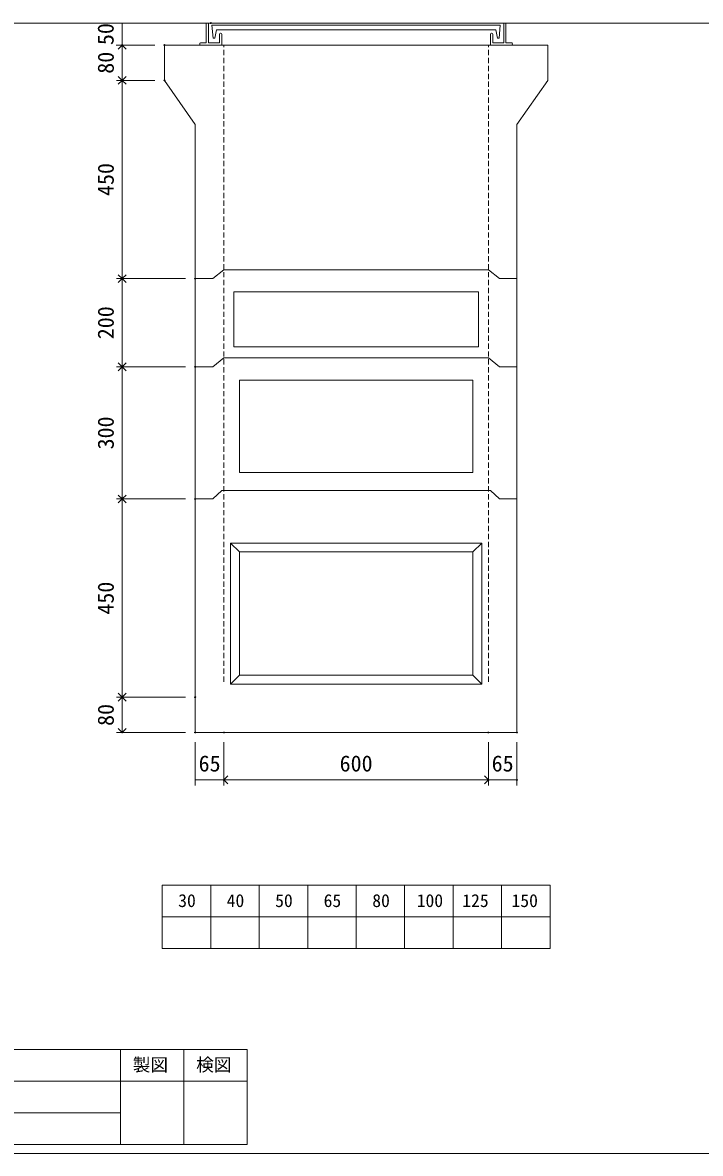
# Model space of a CAD drawing. Units: millimetres, scale not verified. Extents: x -4890 to 4890, y -2296 to 2296.
# Drawn here: x 308 to 1847, y -1979 to 587 of the extents above; entities that cross this region are included whole.
import ezdxf
from ezdxf.enums import TextEntityAlignment as Align

# ---------------------------------------------------------------- set-up
doc = ezdxf.new("R2010")
doc.units = ezdxf.units.MM
doc.header["$LTSCALE"] = 10
doc.header["$PDMODE"] = 32
doc.header["$PDSIZE"] = 2
for name, pattern in [('DASHED1', [1.8, 1.2, -0.6]), ('USER2', [50.8, 31.75, -6.35, 6.35, -6.35]), ('USER5', [3.185, 0.01, -3.175])]:
    doc.linetypes.add(name, pattern=pattern)
for name, color, linetype, lineweight in [('0-0_0', 6, 'USER2', 18), ('0-2_waku', 7, 'Continuous', 18), ('0-3_gaikei', 7, 'Continuous', 18), ('0-4_kakure', 7, 'USER5', 18), ('0-5_sunpou', 7, 'Continuous', 5), ('0-9_uchigawa', 6, 'Continuous', 18), ('0-B_futa', 3, 'Continuous', 18), ('0-C_GL', 4, 'Continuous', 18), ('0-E_文字１', 7, 'Continuous', 18)]:
    doc.layers.add(name, color=color, linetype=linetype, lineweight=lineweight)
doc.layers.add('0-1_Defpoints', color=7, linetype='Continuous')
doc.styles.add('ＭＳ ゴシック', font='')
doc.styles.get('ＭＳ ゴシック').set_extended_font_data('MS Gothic')

# ---------------------------------------------------------------- blocks, each defined once
blk = doc.blocks.new('D81')
at = {"layer": '0-1_Defpoints'}
for p in [(2147.33, 1184.36), (2212.33, 1184.36), (2212.33, 1076.89)]:
    blk.add_point(p, dxfattribs=at)
at = {"layer": '0-5_sunpou'}
for p, q in [((2147.33, 1162.36), (2147.33, 1063.89)), ((2212.33, 1162.36), (2212.33, 1063.89)), ((2147.33, 1076.89), (2212.33, 1076.89))]:
    blk.add_line(p, q, dxfattribs=at)
at = {"layer": '0-5_sunpou', "style": 'ＭＳ ゴシック'}
blk.add_text('65', height=36.66, dxfattribs=at).set_placement((2154.83, 1084.89), align=Align.BOTTOM_LEFT)
blk = doc.blocks.new('_Open90')
at = {"layer": '0-5_sunpou'}
blk.add_line((0, 0), (-1, 0), dxfattribs=at)
blk.add_lwpolyline([(-0.5, 0.5), (0, 0), (-0.5, -0.5)], dxfattribs=at)
blk = doc.blocks.new('D82')
at = {"layer": '0-1_Defpoints'}
for p in [(2212.33, 1184.36), (2812.33, 1184.36), (2812.33, 1076.89)]:
    blk.add_point(p, dxfattribs=at)
at = {"layer": '0-5_sunpou'}
for p, q in [((2212.33, 1162.36), (2212.33, 1063.89)), ((2812.33, 1162.36), (2812.33, 1063.89)), ((2230.33, 1076.89), (2794.33, 1076.89))]:
    blk.add_line(p, q, dxfattribs=at)
at = {"layer": '0-5_sunpou', "xscale": 18, "yscale": 18, "rotation": 180}
blk.add_blockref('_Open90', (2212.33, 1076.89), dxfattribs=at)
at = {"layer": '0-5_sunpou', "xscale": 18, "yscale": 18}
blk.add_blockref('_Open90', (2812.33, 1076.89), dxfattribs=at)
at = {"layer": '0-5_sunpou', "style": 'ＭＳ ゴシック'}
blk.add_text('600', height=36.66, dxfattribs=at).set_placement((2474.83, 1084.89), align=Align.BOTTOM_LEFT)
blk = doc.blocks.new('D83')
at = {"layer": '0-1_Defpoints'}
for p in [(2812.33, 1184.36), (2877.33, 1184.36), (2877.33, 1076.89)]:
    blk.add_point(p, dxfattribs=at)
at = {"layer": '0-5_sunpou'}
for p, q in [((2812.33, 1162.36), (2812.33, 1063.89)), ((2877.33, 1162.36), (2877.33, 1063.89)), ((2812.33, 1076.89), (2877.33, 1076.89))]:
    blk.add_line(p, q, dxfattribs=at)
at = {"layer": '0-5_sunpou', "style": 'ＭＳ ゴシック'}
blk.add_text('65', height=36.66, dxfattribs=at).set_placement((2819.83, 1084.89), align=Align.BOTTOM_LEFT)
blk = doc.blocks.new('D47')
at = {"layer": '0-1_Defpoints'}
for p in [(2077.33, 2744.36), (1981.3, 2664.36), (2077.33, 2664.36)]:
    blk.add_point(p, dxfattribs=at)
at = {"layer": '0-5_sunpou'}
for p, q in [((2055.33, 2744.36), (1968.3, 2744.36)), ((1981.3, 2726.36), (1981.3, 2682.36)), ((2055.33, 2664.36), (1968.3, 2664.36))]:
    blk.add_line(p, q, dxfattribs=at)
at = {"layer": '0-5_sunpou', "xscale": 18, "yscale": 18}
for p, rotation in [((1981.3, 2744.36), 90), ((1981.3, 2664.36), 270)]:
    blk.add_blockref('_Open90', p, dxfattribs=dict(at, rotation=rotation))
at = {"layer": '0-5_sunpou', "style": 'ＭＳ ゴシック'}
blk.add_text('80', height=36.66, rotation=90, dxfattribs=at).set_placement((1973.3, 2679.36), align=Align.BOTTOM_LEFT)
blk = doc.blocks.new('D48')
at = {"layer": '0-1_Defpoints'}
for p in [(2077.33, 2664.36), (1981.3, 2214.36), (2147.33, 2214.36)]:
    blk.add_point(p, dxfattribs=at)
at = {"layer": '0-5_sunpou'}
for p, q in [((2055.33, 2664.36), (1968.3, 2664.36)), ((1981.3, 2646.36), (1981.3, 2232.36)), ((2125.33, 2214.36), (1968.3, 2214.36))]:
    blk.add_line(p, q, dxfattribs=at)
at = {"layer": '0-5_sunpou', "xscale": 18, "yscale": 18}
for p, rotation in [((1981.3, 2664.36), 90), ((1981.3, 2214.36), 270)]:
    blk.add_blockref('_Open90', p, dxfattribs=dict(at, rotation=rotation))
at = {"layer": '0-5_sunpou', "style": 'ＭＳ ゴシック'}
blk.add_text('450', height=36.66, rotation=90, dxfattribs=at).set_placement((1973.3, 2401.86), align=Align.BOTTOM_LEFT)
blk = doc.blocks.new('D49')
at = {"layer": '0-1_Defpoints'}
for p in [(2147.33, 2214.36), (1981.3, 2014.36), (2147.33, 2014.36)]:
    blk.add_point(p, dxfattribs=at)
at = {"layer": '0-5_sunpou'}
for p, q in [((2125.33, 2214.36), (1968.3, 2214.36)), ((1981.3, 2196.36), (1981.3, 2032.36)), ((2125.33, 2014.36), (1968.3, 2014.36))]:
    blk.add_line(p, q, dxfattribs=at)
at = {"layer": '0-5_sunpou', "xscale": 18, "yscale": 18}
for p, rotation in [((1981.3, 2214.36), 90), ((1981.3, 2014.36), 270)]:
    blk.add_blockref('_Open90', p, dxfattribs=dict(at, rotation=rotation))
at = {"layer": '0-5_sunpou', "style": 'ＭＳ ゴシック'}
blk.add_text('200', height=36.66, rotation=90, dxfattribs=at).set_placement((1973.3, 2076.86), align=Align.BOTTOM_LEFT)
blk = doc.blocks.new('D50')
at = {"layer": '0-1_Defpoints'}
for p in [(2147.33, 2014.36), (1981.3, 1714.36), (2147.33, 1714.36)]:
    blk.add_point(p, dxfattribs=at)
at = {"layer": '0-5_sunpou'}
for p, q in [((2125.33, 2014.36), (1968.3, 2014.36)), ((1981.3, 1996.36), (1981.3, 1732.36)), ((2125.33, 1714.36), (1968.3, 1714.36))]:
    blk.add_line(p, q, dxfattribs=at)
at = {"layer": '0-5_sunpou', "xscale": 18, "yscale": 18}
for p, rotation in [((1981.3, 2014.36), 90), ((1981.3, 1714.36), 270)]:
    blk.add_blockref('_Open90', p, dxfattribs=dict(at, rotation=rotation))
at = {"layer": '0-5_sunpou', "style": 'ＭＳ ゴシック'}
blk.add_text('300', height=36.66, rotation=90, dxfattribs=at).set_placement((1973.3, 1826.86), align=Align.BOTTOM_LEFT)
blk = doc.blocks.new('D51')
at = {"layer": '0-1_Defpoints'}
for p in [(2147.33, 1714.36), (1981.3, 1264.36), (2147.33, 1264.36)]:
    blk.add_point(p, dxfattribs=at)
at = {"layer": '0-5_sunpou'}
for p, q in [((2125.33, 1714.36), (1968.3, 1714.36)), ((1981.3, 1696.36), (1981.3, 1282.36)), ((2125.33, 1264.36), (1968.3, 1264.36))]:
    blk.add_line(p, q, dxfattribs=at)
at = {"layer": '0-5_sunpou', "xscale": 18, "yscale": 18}
for p, rotation in [((1981.3, 1714.36), 90), ((1981.3, 1264.36), 270)]:
    blk.add_blockref('_Open90', p, dxfattribs=dict(at, rotation=rotation))
at = {"layer": '0-5_sunpou', "style": 'ＭＳ ゴシック'}
blk.add_text('450', height=36.66, rotation=90, dxfattribs=at).set_placement((1973.3, 1451.86), align=Align.BOTTOM_LEFT)
blk = doc.blocks.new('D52')
at = {"layer": '0-1_Defpoints'}
for p in [(2147.33, 1264.36), (1981.3, 1184.36), (2147.33, 1184.36)]:
    blk.add_point(p, dxfattribs=at)
at = {"layer": '0-5_sunpou'}
for p, q in [((2125.33, 1264.36), (1968.3, 1264.36)), ((1981.3, 1246.36), (1981.3, 1202.36)), ((2125.33, 1184.36), (1968.3, 1184.36))]:
    blk.add_line(p, q, dxfattribs=at)
at = {"layer": '0-5_sunpou', "xscale": 18, "yscale": 18}
for p, rotation in [((1981.3, 1264.36), 90), ((1981.3, 1184.36), 270)]:
    blk.add_blockref('_Open90', p, dxfattribs=dict(at, rotation=rotation))
at = {"layer": '0-5_sunpou', "style": 'ＭＳ ゴシック'}
blk.add_text('80', height=36.66, rotation=90, dxfattribs=at).set_placement((1973.3, 1199.36), align=Align.BOTTOM_LEFT)
blk = doc.blocks.new('D57')
at = {"layer": '0-1_Defpoints'}
for p in [(2182.33, 2794.36), (1981.03, 2744.36), (2077.33, 2744.36)]:
    blk.add_point(p, dxfattribs=at)
at = {"layer": '0-5_sunpou'}
for p, q in [((2160.33, 2794.36), (1968.03, 2794.36)), ((1981.03, 2794.36), (1981.03, 2744.36)), ((2055.33, 2744.36), (1968.03, 2744.36))]:
    blk.add_line(p, q, dxfattribs=at)
at = {"layer": '0-5_sunpou', "style": 'ＭＳ ゴシック'}
blk.add_text('50', height=36.66, rotation=90, dxfattribs=at).set_placement((1973.03, 2744.36), align=Align.BOTTOM_LEFT)

msp = doc.modelspace()

# ---------------------------------------------------------------- linework, layer by layer
at = {"layer": '0-0_0'}
for p, q in [((787.83, -24.04), (787.83, -149.04)), ((787.83, -24.04), (1065.33, -24.04)), ((1342.83, -24.04), (1065.33, -24.04)), ((1342.83, -24.04), (1342.83, -149.04)), ((787.83, -149.04), (1065.33, -149.04)), ((1342.83, -149.04), (1065.33, -149.04)), ((800.33, -224.04), (1065.33, -224.04)), ((800.33, -224.04), (800.33, -434.04)), ((1330.33, -224.04), (1065.33, -224.04)), ((1330.33, -224.04), (1330.33, -434.04)), ((800.33, -434.04), (1065.33, -434.04)), ((1330.33, -434.04), (1065.33, -434.04))]:
    msp.add_line(p, q, dxfattribs=at)
at = {"layer": '0-0_0', "color": 7, "linetype": 'Continuous'}
for p, q in [((740.33, -194.04), (765.33, -174.04)), ((765.33, -174.04), (1365.33, -174.04)), ((1365.33, -174.04), (1390.33, -194.04)), ((700.33, -194.04), (740.33, -194.04)), ((700.33, -194.04), (740.33, -194.04)), ((1430.33, -194.04), (1390.33, -194.04))]:
    msp.add_line(p, q, dxfattribs=at)
msp.add_lwpolyline([(1390.33, -194.04), (1430.33, -194.04), (1390.33, -194.04)], dxfattribs=at)
msp.add_lwpolyline([(1390.33, -194.04), (1430.33, -194.04), (1390.33, -194.04)], dxfattribs=at)
at = {"layer": '0-2_waku'}
for p, q in [((625.33, -1370.04), (625.33, -1514.04)), ((625.33, -1370.04), (625.33, -1514.04)), ((625.33, -1370.04), (625.33, -1514.04)), ((625.33, -1370.04), (625.33, -1514.04)), ((625.33, -1370.04), (1505.33, -1370.04)), ((735.33, -1370.04), (735.33, -1514.04)), ((845.33, -1370.04), (845.33, -1514.04)), ((845.33, -1370.04), (845.33, -1514.04)), ((955.33, -1370.04), (955.33, -1514.04)), ((1065.33, -1370.04), (1065.33, -1514.04)), ((1175.33, -1370.04), (1175.33, -1514.04)), ((1285.33, -1370.04), (1285.33, -1514.04)), ((1395.33, -1370.04), (1395.33, -1514.04)), ((1505.33, -1370.04), (1505.33, -1514.04)), ((625.33, -1442.04), (1505.33, -1442.04)), ((625.33, -1514.04), (1505.33, -1514.04)), ((-1209.68, -1743.04), (818.32, -1743.04)), ((530.32, -1743.04), (530.32, -1959.04)), ((530.32, -1743.04), (530.32, -1959.04)), ((674.32, -1743.04), (674.32, -1959.04)), ((818.32, -1743.04), (818.32, -1959.04)), ((-1209.68, -1815.04), (818.32, -1815.04)), ((-1209.68, -1887.04), (530.32, -1887.04)), ((-1209.68, -1959.04), (818.32, -1959.04)), ((-1229.68, -1979.04), (4890.32, -1979.04)), ((-1229.68, -1979.04), (4890.32, -1979.04))]:
    msp.add_line(p, q, dxfattribs=at)
at = {"layer": '0-3_gaikei'}
for p, q in [((630.33, 535.96), (630.33, 455.96)), ((630.33, 535.96), (740.33, 535.96)), ((630.33, 535.96), (740.33, 535.96)), ((630.33, 535.96), (740.33, 535.96)), ((630.33, 535.96), (740.33, 535.96)), ((630.33, 535.96), (740.33, 535.96)), ((630.33, 535.96), (1500.33, 535.96)), ((665.33, 535.96), (1465.33, 535.96)), ((665.33, 535.96), (1465.33, 535.96)), ((665.33, 535.96), (1465.33, 535.96)), ((665.33, 535.96), (1465.33, 535.96)), ((1500.33, 535.96), (1390.33, 535.96)), ((1500.33, 535.96), (1390.33, 535.96)), ((1500.33, 535.96), (1390.33, 535.96)), ((1500.33, 535.96), (1390.33, 535.96)), ((1500.33, 535.96), (1390.33, 535.96)), ((1500.33, 535.96), (1390.33, 535.96)), ((1500.33, 535.96), (1500.33, 455.96)), ((630.33, 455.96), (700.33, 355.96)), ((1500.33, 455.96), (1430.33, 355.96)), ((700.33, 355.96), (700.33, -1024.04)), ((1430.33, 355.96), (1430.33, -1024.04)), ((740.33, 5.96), (765.33, 25.96)), ((765.33, 25.96), (1365.33, 25.96)), ((1365.33, 25.96), (1390.33, 5.96)), ((700.33, 5.96), (740.33, 5.96)), ((700.33, 5.96), (740.33, 5.96)), ((1430.33, 5.96), (1390.33, 5.96)), ((760.33, -475.04), (740.33, -494.04)), ((760.33, -475.04), (740.33, -494.04)), ((760.33, -475.04), (740.33, -494.04)), ((760.33, -475.04), (740.33, -494.04)), ((760.33, -475.04), (740.33, -494.04)), ((760.33, -475.04), (740.33, -494.04)), ((760.33, -475.04), (1370.33, -475.04)), ((760.33, -475.04), (1370.33, -475.04)), ((1390.33, -494.04), (1370.33, -475.04)), ((1390.33, -494.04), (1370.33, -475.04)), ((700.33, -494.04), (740.33, -494.04)), ((700.33, -494.04), (740.33, -494.04)), ((700.33, -494.04), (740.33, -494.04)), ((700.33, -494.04), (740.33, -494.04)), ((700.33, -494.04), (740.33, -494.04)), ((700.33, -494.04), (740.33, -494.04)), ((1390.33, -494.04), (1430.33, -494.04)), ((1430.33, -494.04), (1390.33, -494.04)), ((1430.33, -494.04), (1390.33, -494.04)), ((1430.33, -494.04), (1390.33, -494.04)), ((1390.33, -494.04), (1430.33, -494.04)), ((1430.33, -494.04), (1390.33, -494.04)), ((1430.33, -494.04), (1390.33, -494.04)), ((1430.33, -494.04), (1390.33, -494.04)), ((700.33, -1024.04), (1430.33, -1024.04)), ((700.33, -1024.04), (1430.33, -1024.04)), ((700.33, -1024.04), (1430.33, -1024.04)), ((700.33, -1024.04), (1430.33, -1024.04)), ((700.33, -1024.04), (1430.33, -1024.04)), ((700.33, -1024.04), (1430.33, -1024.04)), ((700.33, -1024.04), (1430.33, -1024.04))]:
    msp.add_line(p, q, dxfattribs=at)
for points in [[(1390.33, 5.96), (1430.33, 5.96), (1390.33, 5.96)], [(1390.33, 5.96), (1430.33, 5.96), (1390.33, 5.96)], [(1390.33, -494.04), (1370.33, -475.04), (1390.33, -494.04)], [(1390.33, -494.04), (1370.33, -475.04), (1390.33, -494.04)], [(1390.33, -494.04), (1430.33, -494.04), (1390.33, -494.04)], [(1390.33, -494.04), (1430.33, -494.04), (1390.33, -494.04)]]:
    msp.add_lwpolyline(points, dxfattribs=at)
at = {"layer": '0-4_kakure', "linetype": 'DASHED1', "lineweight": 5}
for p, q in [((765.33, -909.04), (765.33, 535.96)), ((1365.33, -909.04), (1365.33, 535.96))]:
    msp.add_line(p, q, dxfattribs=at)
at = {"layer": '0-9_uchigawa'}
for p, q in [((780.33, -594.04), (780.33, -914.04)), ((780.33, -594.04), (1350.33, -594.04)), ((780.33, -594.04), (800.33, -614.04)), ((800.33, -614.04), (800.33, -894.04)), ((800.33, -614.04), (800.33, -894.04)), ((800.33, -614.04), (1330.33, -614.04)), ((1330.33, -614.04), (1350.33, -594.04)), ((1330.33, -614.04), (1330.33, -894.04)), ((1330.33, -614.04), (1330.33, -894.04)), ((1350.33, -594.04), (1350.33, -914.04)), ((780.33, -914.04), (800.33, -894.04)), ((800.33, -894.04), (1065.33, -894.04)), ((1065.33, -894.04), (1330.33, -894.04)), ((1350.33, -914.04), (1330.33, -894.04)), ((780.33, -914.04), (1065.33, -914.04)), ((1065.33, -914.04), (1350.33, -914.04))]:
    msp.add_line(p, q, dxfattribs=at)
at = {"layer": '0-B_futa'}
for p, q in [((725.33, 583.96), (725.33, 540.96)), ((727.33, 585.96), (730.33, 585.96)), ((730.33, 585.96), (730.33, 540.96)), ((738.14, 581.46), (1392.47, 581.46)), ((738.14, 581.46), (740.63, 551.46)), ((748.66, 570.46), (744.34, 551.46)), ((748.66, 570.46), (1382, 570.46)), ((1382, 570.46), (1386.32, 551.46)), ((1392.47, 581.46), (1390.22, 551.46)), ((1400.33, 585.96), (1400.33, 540.96)), ((1400.33, 585.96), (1403.33, 585.96)), ((1405.33, 583.96), (1405.33, 540.96)), ((710.33, 538.96), (710.33, 537.96)), ((712.33, 540.96), (725.33, 540.96)), ((730.33, 540.96), (755.33, 540.96)), ((740.63, 551.46), (744.34, 551.46)), ((755.33, 560.96), (755.33, 540.96)), ((757.33, 562.96), (758.33, 562.96)), ((760.33, 560.96), (760.33, 535.96)), ((1370.33, 560.96), (1370.33, 535.96)), ((1373.33, 562.96), (1372.33, 562.96)), ((1375.33, 560.96), (1375.33, 540.96)), ((1400.33, 540.96), (1375.33, 540.96)), ((1390.22, 551.46), (1386.32, 551.46)), ((1418.33, 540.96), (1405.33, 540.96)), ((1420.33, 538.96), (1420.33, 537.96)), ((760.33, 535.96), (712.33, 535.96)), ((1370.33, 535.96), (1418.33, 535.96))]:
    msp.add_line(p, q, dxfattribs=at)
for centre, start, end in [((727.33, 583.96), 90, 180), ((1403.33, 583.96), 0, 90), ((712.33, 538.96), 90, 180), ((757.33, 560.96), 90, 180), ((758.33, 560.96), 0, 90), ((1372.33, 560.96), 90, 180), ((1373.33, 560.96), 0, 90), ((1418.33, 538.96), 0, 90), ((712.33, 537.96), 180, 270), ((1418.33, 537.96), 270, 0)]:
    msp.add_arc(centre, 2, start, end, dxfattribs=at)
at = {"layer": '0-C_GL'}
msp.add_line((-1229.68, 585.96), (4890.32, 585.96), dxfattribs=at)
msp.add_line((-1229.68, 585.96), (4890.32, 585.96), dxfattribs=at)

# ---------------------------------------------------------------- block references
at = {"layer": '0-5_sunpou'}
for name in ['D57', 'D47', 'D48', 'D49', 'D50', 'D51', 'D52', 'D81', 'D82', 'D83']:
    msp.add_blockref(name, (-1447, -2208.4), dxfattribs=at)

# ---------------------------------------------------------------- texts
at = {"layer": '0-E_文字１', "style": 'ＭＳ ゴシック'}
for s, p in [('30', (661.52, -1428.86)), ('40', (771.52, -1428.86)), ('50', (881.52, -1428.86)), ('65', (991.52, -1428.86)), ('80', (1101.93, -1428.86)), ('100', (1202.8, -1428.86)), ('125', (1306.19, -1428.86)), ('150', (1417.95, -1428.86)), ('製図', (558.38, -1801.29)), ('検図', (702.38, -1801.29))]:
    msp.add_text(s, height=29.33, dxfattribs=at).set_placement(p, align=Align.BOTTOM_LEFT)

doc.saveas('drawing.dxf')
